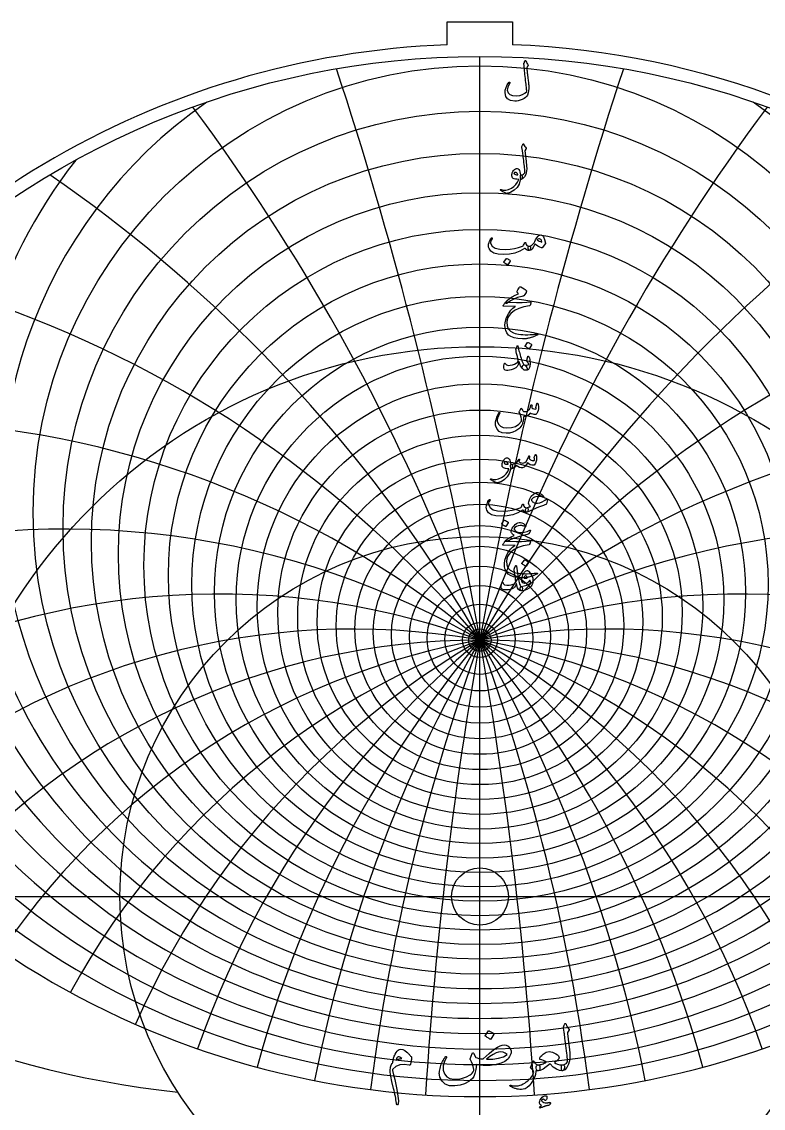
# Model space of a CAD drawing. Header units: millimetres. Extents: x -80 to 80, y -80 to 82.
# Drawn here: x -43.2 to 26.7, y -20 to 82.5 of the extents above; entities that cross this region are included whole.
import ezdxf

# ---------------------------------------------------------------- set-up
doc = ezdxf.new("R2010")
doc.units = ezdxf.units.MM
for name, color, linetype in [('CUT_INNER', 6, 'Continuous'), ('CUT_OUTER', 1, 'Continuous'), ('ENGRAVE', 7, 'Continuous'), ('ENGRAVE_FINE', 8, 'Continuous'), ('TEXT', 5, 'Continuous')]:
    doc.layers.add(name, color=color, linetype=linetype)

msp = doc.modelspace()

# ---------------------------------------------------------------- linework, layer by layer
at = {"layer": 'CUT_INNER'}
msp.add_circle((0, 0), 2.69, dxfattribs=at)
at = {"layer": 'CUT_OUTER'}
for points in [[(-3.08, 82.482), (3.08, 82.482), (3.08, 80.3107)], [(-3.08, 80.3107), (-3.08, 82.482)]]:
    msp.add_lwpolyline(points, dxfattribs=at)
for centre, radius, start, end in [((-0.0002, -0.0002), 80.3699, 149.413866, 87.803582), ((-0.0008, 0.0008), 80.3689, 92.195702, 149.41427)]:
    msp.add_arc(centre, radius, start, end, dxfattribs=at)
at = {"layer": 'ENGRAVE'}
for points in [[(0, -79.2), (0, 79.2)], [(-79.2, 0), (79.2, 0)]]:
    msp.add_lwpolyline(points, dxfattribs=at)
for centre, radius in [((0, 0), 79.2), ((0, 34.7522), 39.2879), ((0, 29.4204), 27.1568), ((0, 0), 51.8435), ((0, 26.3216), 17.1802), ((0, 0), 33.9362), ((0, 24.6871), 8.3409), ((0, 24.175), 1.056)]:
    msp.add_circle(centre, radius, dxfattribs=at)
for centre, radius, start, end in [((0, 44.0485), 55.5419, 165.229653, 14.770347), ((0, 61.7847), 80.6541, 203.97548, 336.02452), ((0, -43.5018), 67.6769, 40, 140), ((0, -43.5018), 67.6769, 40, 140), ((-19.0512, 71.1001), 90.0328, 228.168317, 263.981304)]:
    msp.add_arc(centre, radius, start, end, dxfattribs=at)
at = {"layer": 'ENGRAVE_FINE'}
for centre, radius in [((0, 36.2101), 42.1169), ((0, 33.4458), 36.6167), ((0, 32.2731), 34.0835), ((0, 31.2194), 31.6718), ((0, 30.272), 29.3671), ((0, 28.6554), 25.0301), ((0, 27.9692), 22.9772), ((0, 27.3552), 20.9896), ((0, 26.8076), 19.0596), ((0, 25.8929), 15.3452), ((0, 25.5179), 13.5489), ((0, 25.1936), 11.786), ((0, 24.9174), 10.0515), ((0, 24.5009), 6.6498), ((0, 24.3576), 4.9741), ((0, 24.2559), 3.3098), ((0, 24.1952), 1.653)]:
    msp.add_circle(centre, radius, dxfattribs=at)
for centre, radius, start, end in [((-383.8145, -43.5018), 389.7355, 3.647737, 18.170939), ((-383.8145, -43.5018), 389.7355, 3.647737, 18.170939), ((383.8145, -43.5018), 389.7355, 161.829061, 176.352263), ((383.8145, -43.5018), 389.7355, 161.829061, 176.352263), ((0, 37.8404), 45.1265, 124.801633, 55.198367), ((-185.9406, -43.5018), 197.8739, 7.344159, 36.585691), ((-185.9406, -43.5018), 197.8739, 7.344159, 36.585691), ((185.9406, -43.5018), 197.8739, 143.414309, 172.655841), ((185.9406, -43.5018), 197.8739, 143.414309, 172.655841), ((0, 39.6686), 48.3442, 141.990147, 38.009853), ((-117.2198, -43.5018), 135.3537, 11.140372, 55.492982), ((-117.2198, -43.5018), 135.3537, 11.140372, 55.492982), ((117.2198, -43.5018), 135.3537, 124.507018, 168.859628), ((117.2198, -43.5018), 135.3537, 124.507018, 168.859628), ((0, 41.7254), 51.8027, 154.69046, 25.30954), ((-80.6541, -43.5018), 105.2865, 15.092561, 75.137638), ((-80.6541, -43.5018), 105.2865, 15.092561, 75.137638), ((80.6541, -43.5018), 105.2865, 104.862362, 164.907439), ((80.6541, -43.5018), 105.2865, 104.862362, 164.907439), ((0, 46.6844), 59.6105, 174.434401, 5.565599), ((0, 49.6913), 64.0688, 182.713134, 357.286866), ((-56.7876, -43.5018), 88.3459, 19.26514, 95.711992), ((-56.7876, -43.5018), 88.3459, 19.26514, 95.711992), ((56.7876, -43.5018), 88.3459, 84.288008, 160.73486), ((56.7876, -43.5018), 88.3459, 84.288008, 160.73486), ((0, 53.1427), 68.9929, 190.30301, 349.69699), ((0, 57.1329), 74.4795, 197.355869, 342.644131), ((-39.0733, -43.5018), 78.1465, 23.734738, 115.544112), ((-39.0733, -43.5018), 78.1465, 23.734738, 115.544112), ((39.0733, -43.5018), 78.1465, 64.455888, 156.265262), ((39.0733, -43.5018), 78.1465, 64.455888, 156.265262), ((-24.6324, -43.5018), 72.0202, 28.59547, 125.068875), ((-24.6324, -43.5018), 72.0202, 28.59547, 125.068875), ((24.6324, -43.5018), 72.0202, 54.931125, 151.40453), ((24.6324, -43.5018), 72.0202, 54.931125, 151.40453), ((-11.9333, -43.5018), 68.7209, 33.966107, 133.101185), ((-11.9333, -43.5018), 68.7209, 33.966107, 133.101185), ((11.9333, -43.5018), 68.7209, 46.898815, 146.033893), ((11.9333, -43.5018), 68.7209, 46.898815, 146.033893), ((0, 118.9871), 147.7245, 237.678517, 302.321483)]:
    msp.add_arc(centre, radius, start, end, dxfattribs=at)
at = {"layer": 'TEXT'}
for points in [[(4.2412, 78.7834), (4.2494, 78.7977), (4.26, 78.808), (4.2729, 78.8141), (4.2881, 78.8162), (4.3033, 78.8135), (4.3162, 78.8056), (4.3267, 78.7924), (4.3349, 78.774), (4.3785, 78.6666), (4.4251, 78.5738), (4.4746, 78.4956), (4.527, 78.4321), (4.5425, 78.4092), (4.5469, 78.3829), (4.5401, 78.353), (4.5223, 78.3197), (4.5109, 78.3036), (4.5, 78.288), (4.4898, 78.2731), (4.4801, 78.2588), (4.471, 78.2453), (4.4626, 78.233), (4.4547, 78.2219), (4.4473, 78.2119), (4.435, 78.1938), (4.4263, 78.1721), (4.421, 78.1469), (4.4192, 78.1183), (4.4248, 78.0373), (4.4321, 77.949), (4.4412, 77.8535), (4.452, 77.7506), (4.4643, 77.6404), (4.4778, 77.5228), (4.4924, 77.398), (4.5082, 77.2658), (4.5259, 77.1339), (4.5416, 77.0099), (4.5552, 76.8939), (4.5668, 76.7857), (4.5766, 76.6851), (4.5849, 76.5919), (4.5918, 76.506), (4.5972, 76.4274), (4.6034, 76.1946), (4.5843, 75.9742), (4.5401, 75.7661), (4.4708, 75.5702), (4.4031, 75.4552), (4.2986, 75.3489), (4.1572, 75.2514), (3.9789, 75.1627), (3.7857, 75.0893), (3.6042, 75.0374), (3.4344, 75.0073), (3.2764, 74.9988), (2.8806, 75.0532), (2.5972, 75.2025), (2.4262, 75.4467), (2.3677, 75.7857), (2.3882, 76.0383), (2.4543, 76.2857), (2.5662, 76.5278), (2.7237, 76.7646), (2.7357, 76.7784), (2.7483, 76.7869), (2.7614, 76.7901), (2.7752, 76.788), (2.7898, 76.7825), (2.801, 76.7752), (2.8086, 76.7661), (2.8127, 76.7552), (2.8156, 76.7391), (2.815, 76.7236), (2.8109, 76.7087), (2.8033, 76.6944), (2.6959, 76.485), (2.6218, 76.3068), (2.5811, 76.1595), (2.5738, 76.0433), (2.6519, 75.793), (2.8209, 75.6182), (3.0805, 75.519), (3.4309, 75.4953), (3.7468, 75.5295), (4.0152, 75.6089), (4.2363, 75.7333), (4.4099, 75.9028), (4.4062, 75.9846), (4.3999, 76.0802), (4.391, 76.1895), (4.3794, 76.3126), (4.3649, 76.4498), (4.3472, 76.6013), (4.3263, 76.7671), (4.3021, 76.9473), (4.2793, 77.1332), (4.2576, 77.3161), (4.2371, 77.4962), (4.2178, 77.6733), (4.2, 77.8475), (4.1839, 78.0187), (4.1695, 78.187), (4.1569, 78.3524), (4.1382, 78.5117), (4.1391, 78.5298), (4.1417, 78.5468), (4.1461, 78.5626), (4.1523, 78.5773)], [(3.9579, 70.7064), (3.9895, 70.7828), (4.0141, 70.8434), (4.0316, 70.8882), (4.0422, 70.9172), (4.0504, 70.9356), (4.0609, 70.9488), (4.0738, 70.9567), (4.089, 70.9593), (4.1063, 70.9564), (4.1206, 70.9476), (4.1321, 70.933), (4.1405, 70.9125), (4.1795, 70.8121), (4.226, 70.7216), (4.2802, 70.6411), (4.3419, 70.5706), (4.3592, 70.548), (4.3642, 70.5225), (4.3569, 70.4941), (4.3373, 70.4628), (4.2342, 70.3176), (4.2412, 70.2526), (4.2483, 70.1888), (4.2553, 70.1262), (4.2623, 70.0647), (4.2693, 70.0044), (4.2764, 69.9453), (4.2834, 69.8873), (4.2904, 69.8305), (4.3551, 69.3047), (4.3946, 68.8937), (4.409, 68.5975), (4.3982, 68.416), (4.3097, 68.0866), (4.1944, 67.8434), (4.0521, 67.6862), (3.8829, 67.615), (3.8782, 67.615), (3.8736, 67.615), (3.8689, 67.615), (3.8642, 67.615), (3.8364, 67.6414), (3.8185, 67.7017), (3.8106, 67.7959), (3.8127, 67.9242), (3.8171, 67.9716), (3.8302, 68.0061), (3.8522, 68.0278), (3.8829, 68.0366), (4.0018, 68.0603), (4.1007, 68.1033), (4.1798, 68.1657), (4.2389, 68.2474), (4.235, 68.3454), (4.2278, 68.457), (4.2174, 68.582), (4.2038, 68.7204), (4.1872, 68.8718), (4.1681, 69.0354), (4.1463, 69.2114), (4.1218, 69.3996), (4.0993, 69.5846), (4.0785, 69.7509), (4.0595, 69.8984), (4.0422, 70.0272), (4.0273, 70.1373), (4.0152, 70.2286), (4.0062, 70.3012), (4, 70.3551), (3.9532, 70.6221), (3.9517, 70.6484), (3.952, 70.6713), (3.9541, 70.6906), (3.9579, 70.7064)], [(3.7893, 67.5635), (3.6795, 67.178), (3.4953, 66.8551), (3.2368, 66.5948), (2.904, 66.3972), (2.8575, 66.3772), (2.8115, 66.3592), (2.7661, 66.3432), (2.7213, 66.3293), (2.6774, 66.3177), (2.6347, 66.3088), (2.5931, 66.3025), (2.5527, 66.2989), (2.452, 66.3132), (2.3185, 66.3656), (2.1522, 66.4561), (1.9532, 66.5846), (1.9318, 66.603), (1.9192, 66.6209), (1.9154, 66.6382), (1.9204, 66.6548), (1.9315, 66.6677), (1.9461, 66.6736), (1.9643, 66.6724), (1.986, 66.6642), (2.1929, 66.5972), (2.4251, 66.5975), (2.6824, 66.6651), (2.9649, 66.8), (3.1956, 66.9567), (3.3864, 67.1408), (3.5375, 67.3524), (3.6487, 67.5916), (3.6479, 67.6001), (3.6452, 67.6068), (3.6408, 67.6118), (3.6347, 67.615), (3.4734, 67.6244), (3.3361, 67.6431), (3.2228, 67.6712), (3.1335, 67.7087), (3.0644, 67.7667), (3.0211, 67.8469), (3.0035, 67.9493), (3.0117, 68.074), (3.0144, 68.0906), (3.0176, 68.1074), (3.0214, 68.1245), (3.0258, 68.142), (3.0308, 68.16), (3.0363, 68.1789), (3.0425, 68.1986), (3.0492, 68.2192), (3.1042, 68.353), (3.171, 68.464), (3.2494, 68.5521), (3.3396, 68.6174), (3.4318, 68.6531), (3.5164, 68.6525), (3.5934, 68.6156), (3.6628, 68.5424), (3.7234, 68.4406), (3.7693, 68.3223), (3.8007, 68.1876), (3.8174, 68.0366), (3.8266, 68.0367), (3.8355, 68.0372), (3.8441, 68.0379), (3.8525, 68.0389), (3.8608, 68.0399), (3.8695, 68.0407), (3.8784, 68.0411), (3.8876, 68.0413), (3.9192, 68.0345), (3.9438, 68.0143), (3.9614, 67.9807), (3.9719, 67.9335), (3.9763, 67.8817), (3.9754, 67.8293), (3.9693, 67.7763), (3.9579, 67.7228), (3.9429, 67.6756), (3.9263, 67.642), (3.9078, 67.6218), (3.8876, 67.615), (3.7986, 67.615), (3.798, 67.6065), (3.7963, 67.5951), (3.7934, 67.5808), (3.7893, 67.5635)], [(3.5644, 68.0881), (3.5152, 68.1739), (3.4614, 68.2345), (3.4028, 68.2699), (3.3396, 68.2801), (3.3018, 68.2702), (3.2682, 68.2544), (3.2386, 68.2327), (3.2131, 68.2052), (3.2049, 68.1906), (3.2038, 68.1748), (3.2096, 68.1578), (3.2225, 68.1396), (3.2708, 68.0972), (3.3408, 68.0682), (3.4324, 68.0527), (3.5457, 68.0506), (3.5574, 68.053), (3.5644, 68.06), (3.5668, 68.0717), (3.5644, 68.0881)], [(1.0679, 62.0872), (1.0846, 62.1054), (1.1019, 62.113), (1.1197, 62.11), (1.1382, 62.0966), (1.1522, 62.079), (1.1569, 62.0591), (1.1522, 62.0369), (1.1382, 62.0123), (1.0668, 61.9016), (1.0211, 61.7991), (1.0012, 61.7049), (1.007, 61.6188), (1.1537, 61.336), (1.4391, 61.1387), (1.8633, 61.0269), (2.4262, 61.0005), (2.844, 61.0313), (3.2448, 61.0954), (3.6285, 61.1929), (3.9953, 61.3237), (4.06, 61.3621), (4.1136, 61.4209), (4.1561, 61.5003), (4.1874, 61.6001), (4.1979, 61.6285), (4.2155, 61.6481), (4.2401, 61.6589), (4.2717, 61.661), (4.2942, 61.6513), (4.3103, 61.6317), (4.32, 61.6021), (4.3232, 61.5626), (4.3452, 61.4648), (4.4064, 61.3917), (4.5068, 61.3431), (4.6464, 61.3191), (4.6968, 61.3079), (4.7307, 61.2792), (4.7483, 61.233), (4.7494, 61.1692), (4.7325, 61.0503), (4.7096, 60.9654), (4.6809, 60.9145), (4.6464, 60.8975), (4.5436, 60.911), (4.4462, 60.9514), (4.354, 61.0187), (4.267, 61.113), (4.2597, 61.1168), (4.2471, 61.1141), (4.2292, 61.1051), (4.2061, 61.0895), (3.7693, 60.8436), (3.2928, 60.668), (2.7764, 60.5626), (2.2202, 60.5275), (1.7061, 60.5626), (1.3068, 60.668), (1.0223, 60.8436), (0.8525, 61.0895), (0.8138, 61.2268), (0.8009, 61.3671), (0.8138, 61.5102), (0.8525, 61.6563), (0.9046, 61.7921), (0.9579, 61.9092), (1.0123, 62.0076), (1.0679, 62.0872)], [(5.7331, 62.387), (5.8797, 62.3349), (6.0012, 62.1879), (6.0975, 61.9461), (6.1687, 61.6095), (6.1713, 61.5852), (6.1698, 61.5638), (6.1643, 61.5453), (6.1546, 61.5298), (5.897, 61.2066), (5.8791, 61.187), (5.8584, 61.175), (5.8346, 61.1706), (5.808, 61.1739), (5.6329, 61.2336), (5.4684, 61.3097), (5.3144, 61.4022), (5.171, 61.5111), (5.0554, 61.2426), (4.9286, 61.0509), (4.7907, 60.9359), (4.6417, 60.8975), (4.625, 60.9037), (4.6078, 60.9221), (4.5899, 60.9528), (4.5715, 60.9959), (4.5431, 61.1024), (4.5328, 61.1879), (4.5407, 61.2523), (4.5668, 61.2956), (4.582, 61.3059), (4.5996, 61.3132), (4.6195, 61.3176), (4.6417, 61.3191), (4.7483, 61.3372), (4.8525, 61.387), (4.9544, 61.4683), (5.0539, 61.5813), (5.0975, 61.6469), (5.1628, 61.7547), (5.2497, 61.9045), (5.3583, 62.0966), (5.4432, 62.2236), (5.534, 62.3144), (5.6306, 62.3688), (5.7331, 62.387)], [(5.3958, 61.928), (5.4836, 61.8548), (5.5832, 61.7945), (5.6944, 61.747), (5.8174, 61.7125), (5.8106, 61.8047), (5.7858, 61.8799), (5.7427, 61.9382), (5.6815, 61.9795), (5.611, 62.0008), (5.5398, 61.9994), (5.4681, 61.9751), (5.3958, 61.928)], [(2.4871, 60.1434), (2.493, 60.1493), (2.5012, 60.1528), (2.5117, 60.1539), (2.5246, 60.1528), (2.6156, 60.1159), (2.7014, 60.0708), (2.7819, 60.0175), (2.8572, 59.956), (2.8645, 59.9467), (2.8677, 59.9373), (2.8668, 59.9279), (2.8618, 59.9186), (2.6417, 59.5626), (2.6335, 59.5541), (2.623, 59.5521), (2.6101, 59.5565), (2.5949, 59.5673), (2.5817, 59.5767), (2.5609, 59.5907), (2.5325, 59.6094), (2.4965, 59.6329), (2.4523, 59.661), (2.3993, 59.6937), (2.3375, 59.7312), (2.267, 59.7734), (2.2576, 59.7804), (2.2529, 59.7874), (2.2529, 59.7945), (2.2576, 59.8015)], [(3.9532, 56.5786), (3.5439, 56.4717), (3.1827, 56.3338), (2.8695, 56.1649), (2.6042, 55.965), (2.5635, 55.9342), (2.5258, 55.917), (2.4909, 55.9132), (2.459, 55.9228), (2.4219, 55.967), (2.4274, 56.0294), (2.4757, 56.1099), (2.5668, 56.2085), (2.7819, 56.3871), (3.0293, 56.5481), (3.3089, 56.6916), (3.6206, 56.8174), (3.5316, 56.9486), (3.515, 56.9814), (3.507, 57.0142), (3.5079, 57.047), (3.5176, 57.0797), (3.5805, 57.2047), (3.6382, 57.3081), (3.6906, 57.3898), (3.7377, 57.4498), (3.7679, 57.4782), (3.7974, 57.4931), (3.8264, 57.4946), (3.8548, 57.4826), (4.0196, 57.3895), (4.1581, 57.3022), (4.2702, 57.2208), (4.356, 57.1453), (4.3727, 57.121), (4.3806, 57.0903), (4.3797, 57.0531), (4.3701, 57.0095), (4.3399, 56.9413), (4.2916, 56.8584), (4.2251, 56.7609), (4.1405, 56.6488), (4.1183, 56.6321), (4.0797, 56.6149), (4.0246, 56.597), (3.9532, 56.5786)], [(2.8478, 56.0352), (3.4488, 56.0142), (3.9684, 56.0118), (4.4066, 56.0282), (4.7635, 56.0633), (4.7745, 56.0647), (4.784, 56.0639), (4.792, 56.0611), (4.7986, 56.0563), (4.8035, 56.0497), (4.8062, 56.0417), (4.807, 56.0322), (4.8057, 56.0212), (4.7964, 55.9784), (4.7875, 55.9392), (4.7789, 55.9035), (4.7705, 55.8713), (4.7625, 55.8426), (4.7547, 55.8174), (4.7472, 55.7958), (4.7401, 55.7776), (4.7249, 55.7486), (4.7073, 55.7273), (4.6874, 55.7135), (4.6651, 55.7074), (4.1241, 55.6093), (3.6534, 55.4556), (3.2529, 55.2463), (2.9227, 54.9814), (2.7559, 54.7908), (2.6347, 54.5891), (2.5591, 54.3763), (2.5293, 54.1523), (2.558, 53.8007), (2.6721, 53.5141), (2.8718, 53.2925), (3.1569, 53.1359), (3.3048, 53.0885), (3.4672, 53.0493), (3.6443, 53.0182), (3.8361, 52.9954), (4.0422, 52.9805), (4.2623, 52.9732), (4.4965, 52.9735), (4.7448, 52.9814), (4.833, 52.9863), (4.9198, 52.9919), (5.0052, 52.998), (5.089, 53.0048), (5.1708, 53.0121), (5.25, 53.02), (5.3266, 53.0285), (5.4005, 53.0376), (5.423, 53.0387), (5.4391, 53.0329), (5.4488, 53.02), (5.452, 53.0001), (5.4503, 52.977), (5.445, 52.9591), (5.4362, 52.9465), (5.4239, 52.9392), (5.2916, 52.8833), (5.1663, 52.8326), (5.048, 52.7873), (4.9368, 52.7472), (4.8329, 52.712), (4.7366, 52.6816), (4.6479, 52.6558), (4.5668, 52.6347), (4.4905, 52.6192), (4.4163, 52.6055), (4.3441, 52.5935), (4.274, 52.5832), (4.2057, 52.5753), (4.1388, 52.5703), (4.0734, 52.5683), (4.0094, 52.5692), (3.5726, 52.6031), (3.2085, 52.6769), (2.9169, 52.7905), (2.6979, 52.9439), (2.5372, 53.1356), (2.4251, 53.3596), (2.3615, 53.6157), (2.3466, 53.9041), (2.3926, 54.2618), (2.5024, 54.609), (2.676, 54.9457), (2.9134, 55.2718), (3.0062, 55.3704), (3.1113, 55.465), (3.2287, 55.5554), (3.3583, 55.6418), (2.2248, 55.6512), (2.1976, 55.6629), (2.1862, 55.6839), (2.1906, 55.7144), (2.2108, 55.7542), (2.2488, 55.8122), (2.2834, 55.8643), (2.3144, 55.9105), (2.3419, 55.9509), (2.3659, 55.9852), (2.3864, 56.013), (2.4034, 56.0344), (2.4169, 56.0493), (2.4473, 56.0519), (2.5293, 56.0505), (2.6628, 56.0449), (2.8478, 56.0352)], [(3.5902, 51.8234), (3.6171, 51.7006), (3.6464, 51.5757), (3.678, 51.4488), (3.712, 51.3199), (3.7483, 51.1883), (3.7869, 51.0535), (3.8279, 50.9154), (3.8712, 50.7742), (3.9587, 50.5201), (4.0387, 50.3292), (4.111, 50.2016), (4.1757, 50.1372), (4.2322, 50.0988), (4.2893, 50.0447), (4.3469, 49.9747), (4.4052, 49.8889), (4.4602, 49.7827), (4.4754, 49.7028), (4.4508, 49.6492), (4.3864, 49.622), (4.1783, 49.643), (3.9942, 49.7812), (3.834, 50.0365), (3.6979, 50.4089), (3.695, 50.415), (3.6909, 50.4194), (3.6856, 50.422), (3.6792, 50.4229), (3.6745, 50.422), (3.6698, 50.4194), (3.6651, 50.415), (3.6604, 50.4089), (3.6473, 50.3485), (3.6312, 50.2847), (3.6121, 50.2174), (3.5902, 50.1466), (3.5662, 50.0795), (3.541, 50.0236), (3.5147, 49.9788), (3.4871, 49.9452), (3.3882, 49.8588), (3.2647, 49.7824), (3.1165, 49.7159), (2.9438, 49.6594), (2.7682, 49.6176), (2.6159, 49.5997), (2.4871, 49.6059), (2.3817, 49.636), (2.2916, 49.7115), (2.2506, 49.8444), (2.2588, 50.0347), (2.3162, 50.2824), (2.3217, 50.2906), (2.3291, 50.2964), (2.3381, 50.3), (2.349, 50.3011), (2.3618, 50.2997), (2.3724, 50.2953), (2.3806, 50.288), (2.3864, 50.2777), (2.4087, 50.2259), (2.4333, 50.1829), (2.4602, 50.1486), (2.4895, 50.1231), (2.5808, 50.0892), (2.7049, 50.081), (2.8618, 50.0985), (3.0515, 50.1419), (3.2538, 50.2069), (3.411, 50.28), (3.5231, 50.3614), (3.5902, 50.451), (3.6013, 50.5418), (3.5832, 50.6969), (3.5357, 50.9165), (3.459, 51.2004), (3.4222, 51.35), (3.4005, 51.4709), (3.3941, 51.5631), (3.4028, 51.6267), (3.4918, 51.8796), (3.5015, 51.9062), (3.5117, 51.9253), (3.5226, 51.9367), (3.534, 51.9405), (3.548, 51.9332), (3.5621, 51.9112), (3.5761, 51.8746), (3.5902, 51.8234)], [(4.4942, 52.2262), (4.5, 52.2321), (4.5082, 52.2356), (4.5188, 52.2367), (4.5316, 52.2356), (4.6227, 52.1987), (4.7085, 52.1536), (4.789, 52.1003), (4.8642, 52.0388), (4.8715, 52.0295), (4.8747, 52.0201), (4.8739, 52.0107), (4.8689, 52.0014), (4.6487, 51.6454), (4.6405, 51.6369), (4.63, 51.6349), (4.6171, 51.6392), (4.6019, 51.6501), (4.5887, 51.6594), (4.5679, 51.6735), (4.5395, 51.6922), (4.5035, 51.7157), (4.4593, 51.7438), (4.4064, 51.7765), (4.3446, 51.814), (4.274, 51.8562), (4.2647, 51.8632), (4.26, 51.8702), (4.26, 51.8772), (4.2647, 51.8843)], [(4.5363, 50.3105), (4.5088, 50.3565), (4.4825, 50.396), (4.4573, 50.4291), (4.4333, 50.4557), (4.416, 50.4785), (4.4064, 50.5049), (4.4043, 50.5347), (4.4099, 50.5681), (4.5082, 50.9241), (4.522, 50.9551), (4.5398, 50.9639), (4.5618, 50.9504), (4.5879, 50.9147), (4.6271, 50.8389), (4.6605, 50.7473), (4.688, 50.6398), (4.7096, 50.5166), (4.7222, 50.3983), (4.7272, 50.2824), (4.7246, 50.1688), (4.7143, 50.0576), (4.6976, 49.9607), (4.6757, 49.8761), (4.6484, 49.8038), (4.616, 49.7437), (4.5758, 49.6992), (4.5211, 49.6641), (4.4517, 49.6384), (4.3677, 49.622), (4.2816, 49.6187), (4.2014, 49.6325), (4.1271, 49.6632), (4.0586, 49.711), (4.0056, 49.7716), (3.9778, 49.8409), (3.9751, 49.9191), (3.9977, 50.006), (4.0337, 50.0772), (4.0761, 50.122), (4.125, 50.1404), (4.1804, 50.1325), (4.308, 50.1018), (4.4192, 50.0985), (4.5141, 50.1228), (4.5925, 50.1747), (4.5943, 50.1884), (4.5855, 50.2156), (4.5662, 50.2563), (4.5363, 50.3105)], [(5.3443, 46.4605), (5.3525, 46.481), (5.363, 46.4956), (5.3759, 46.5044), (5.3911, 46.5073), (5.4107, 46.505), (5.4274, 46.498), (5.4412, 46.4863), (5.452, 46.4699), (5.4787, 46.4113), (5.4977, 46.3387), (5.5091, 46.2521), (5.5129, 46.1514), (5.5027, 45.9868), (5.4719, 45.8305), (5.4207, 45.6824), (5.349, 45.5425), (5.3244, 45.5088), (5.2975, 45.4827), (5.2682, 45.4643), (5.2366, 45.4535), (5.1221, 45.4461), (4.9989, 45.4663), (4.8668, 45.5141), (4.726, 45.5893), (4.6075, 45.4268), (4.4672, 45.3188), (4.3054, 45.2652), (4.1218, 45.2661), (4.1158, 45.1673), (4.1072, 45.0723), (4.0959, 44.9811), (4.082, 44.8937), (4.0655, 44.8096), (4.0463, 44.728), (4.0245, 44.6492), (4, 44.5729), (3.9432, 44.4353), (3.8665, 44.3083), (3.7699, 44.1917), (3.6534, 44.0858), (3.3809, 43.9043), (3.0925, 43.7766), (2.7884, 43.7029), (2.4684, 43.683), (2.108, 43.7318), (1.8232, 43.8598), (1.6139, 44.0667), (1.4801, 44.3527), (1.462, 44.4558), (1.459, 44.5776), (1.4713, 44.7181), (1.4988, 44.8773), (1.543, 45.0518), (1.6054, 45.2333), (1.6859, 45.4218), (1.7846, 45.6174), (1.7925, 45.6297), (1.8021, 45.6385), (1.8135, 45.6437), (1.8267, 45.6455), (1.8399, 45.6443), (1.8513, 45.6408), (1.861, 45.635), (1.8689, 45.6268), (1.8741, 45.6148), (1.8759, 45.6022), (1.8741, 45.589), (1.8689, 45.5752), (1.7436, 45.315), (1.6628, 45.101), (1.6265, 44.9333), (1.6347, 44.8118), (1.7529, 44.5439), (1.9391, 44.3492), (2.1932, 44.2277), (2.5152, 44.1794), (2.9655, 44.2081), (3.3466, 44.3223), (3.6587, 44.522), (3.9017, 44.8071), (3.9008, 44.995), (3.87, 45.1935), (3.8095, 45.4025), (3.719, 45.6221), (3.7076, 45.6443), (3.7014, 45.6642), (3.7006, 45.6818), (3.7049, 45.697), (3.7301, 45.7493), (3.7541, 45.7983), (3.777, 45.8441), (3.7986, 45.8867), (3.8191, 45.9255), (3.8384, 45.9599), (3.8566, 45.9899), (3.8736, 46.0155), (3.8832, 46.0264), (3.8935, 46.0307), (3.9043, 46.0287), (3.9157, 46.0202), (3.9216, 46.0138), (3.9298, 46.0038), (3.9403, 45.9903), (3.9532, 45.9734), (3.9678, 45.9529), (3.9836, 45.9289), (4.0006, 45.9014), (4.0188, 45.8703), (4.0556, 45.8106), (4.0867, 45.7673), (4.1119, 45.7403), (4.1312, 45.7298), (4.253, 45.7196), (4.3747, 45.7403), (4.4965, 45.7922), (4.6183, 45.875), (4.6625, 45.93), (4.7061, 46.0202), (4.7492, 46.1455), (4.7916, 46.3059), (4.7957, 46.3211), (4.8033, 46.334), (4.8144, 46.3446), (4.8291, 46.3528), (4.8428, 46.358), (4.856, 46.3598), (4.8686, 46.358), (4.8806, 46.3528), (4.8985, 46.3235), (4.9052, 46.2685), (4.9008, 46.1877), (4.8853, 46.0811), (4.9798, 46.0231), (5.0808, 45.9851), (5.1883, 45.9669), (5.3021, 45.9687), (5.3007, 46.0029), (5.2963, 46.0307), (5.289, 46.0521), (5.2787, 46.067), (5.267, 46.0811), (5.26, 46.0951), (5.2576, 46.1092), (5.26, 46.1233)], [(2.8689, 40.2737), (2.7591, 39.8882), (2.575, 39.5653), (2.3165, 39.3051), (1.9836, 39.1075), (1.9371, 39.0874), (1.8911, 39.0694), (1.8457, 39.0534), (1.8009, 39.0395), (1.757, 39.028), (1.7143, 39.0191), (1.6727, 39.0128), (1.6323, 39.0091), (1.5316, 39.0234), (1.3981, 39.0758), (1.2319, 39.1663), (1.0328, 39.2948), (1.0114, 39.3133), (0.9988, 39.3311), (0.995, 39.3484), (1, 39.3651), (1.0111, 39.378), (1.0258, 39.3838), (1.0439, 39.3826), (1.0656, 39.3744), (1.2725, 39.3074), (1.5047, 39.3077), (1.762, 39.3753), (2.0445, 39.5103), (2.2752, 39.6669), (2.4661, 39.851), (2.6171, 40.0627), (2.7284, 40.3018), (2.7275, 40.3103), (2.7248, 40.3171), (2.7205, 40.322), (2.7143, 40.3253), (2.553, 40.3346), (2.4157, 40.3534), (2.3024, 40.3815), (2.2131, 40.4189), (2.144, 40.4769), (2.1007, 40.5571), (2.0832, 40.6596), (2.0913, 40.7843), (2.094, 40.8008), (2.0972, 40.8177), (2.101, 40.8348), (2.1054, 40.8522), (2.1104, 40.8702), (2.1159, 40.8891), (2.1221, 40.9088), (2.1288, 40.9295), (2.1839, 41.0633), (2.2506, 41.1742), (2.3291, 41.2623), (2.4192, 41.3276), (2.5114, 41.3633), (2.596, 41.3627), (2.673, 41.3259), (2.7424, 41.2527), (2.803, 41.1508), (2.849, 41.0325), (2.8803, 40.8979), (2.897, 40.7468), (2.9062, 40.747), (2.9151, 40.7474), (2.9238, 40.7481), (2.9321, 40.7492), (2.9404, 40.7502), (2.9491, 40.7509), (2.958, 40.7514), (2.9672, 40.7515), (2.9988, 40.7448), (3.0234, 40.7246), (3.041, 40.6909), (3.0515, 40.6438), (3.0559, 40.592), (3.0551, 40.5396), (3.0489, 40.4866), (3.0375, 40.433), (3.0226, 40.3859), (3.0059, 40.3522), (2.9874, 40.332), (2.9672, 40.3253), (2.8782, 40.3253), (2.8777, 40.3168), (2.8759, 40.3054), (2.873, 40.291), (2.8689, 40.2737)], [(2.644, 40.7983), (2.5949, 40.8841), (2.541, 40.9447), (2.4825, 40.9801), (2.4192, 40.9904), (2.3815, 40.9804), (2.3478, 40.9646), (2.3182, 40.943), (2.2928, 40.9154), (2.2846, 40.9008), (2.2834, 40.885), (2.2892, 40.868), (2.3021, 40.8499), (2.3504, 40.8074), (2.4204, 40.7784), (2.512, 40.7629), (2.6253, 40.7609), (2.637, 40.7632), (2.644, 40.7702), (2.6464, 40.7819), (2.644, 40.7983)], [(5.2342, 41.6602), (5.2445, 41.6672), (5.2565, 41.6649), (5.2702, 41.6531), (5.2857, 41.6321), (5.3024, 41.5964), (5.315, 41.5454), (5.3235, 41.4793), (5.3279, 41.3979), (5.3294, 41.3054), (5.3244, 41.2152), (5.313, 41.1274), (5.2951, 41.0419), (5.243, 40.8756), (5.185, 40.7562), (5.1212, 40.6836), (5.0516, 40.6578), (4.8867, 40.6675), (4.7342, 40.7105), (4.594, 40.7869), (4.4661, 40.8967), (4.3782, 40.7237), (4.274, 40.5887), (4.1534, 40.4918), (4.0164, 40.433), (3.8727, 40.4201), (3.7272, 40.4564), (3.5799, 40.5419), (3.4309, 40.6766), (3.3103, 40.5229), (3.1921, 40.4131), (3.0761, 40.3472), (2.9625, 40.3253), (2.9397, 40.3381), (2.9181, 40.3768), (2.8976, 40.4412), (2.8782, 40.5314), (2.8712, 40.6203), (2.8829, 40.6859), (2.9134, 40.7281), (2.9625, 40.7468), (3.1786, 40.7957), (3.3677, 40.8908), (3.5299, 41.0322), (3.6651, 41.2199), (3.6724, 41.2301), (3.6804, 41.2374), (3.6888, 41.2418), (3.6979, 41.2433), (3.709, 41.2421), (3.719, 41.2386), (3.7278, 41.2328), (3.7354, 41.2246), (3.7398, 41.1994), (3.7295, 41.1567), (3.7046, 41.0963), (3.6651, 41.0185), (3.7169, 40.9585), (3.7974, 40.9143), (3.9066, 40.8859), (4.0445, 40.8733), (4.2164, 40.9093), (4.3665, 41.0267), (4.4951, 41.2254), (4.6019, 41.5056), (4.6072, 41.5199), (4.6136, 41.5302), (4.6212, 41.5363), (4.63, 41.5384), (4.6432, 41.5372), (4.6546, 41.5337), (4.6643, 41.5278), (4.6722, 41.5197), (4.678, 41.5079), (4.6815, 41.4962), (4.6827, 41.4845), (4.6815, 41.4728), (4.6347, 41.2761), (4.6894, 41.2275), (4.7553, 41.1848), (4.8323, 41.1479), (4.9204, 41.1168), (5.0062, 41.0966), (5.0715, 41.0922), (5.1163, 41.1037), (5.1405, 41.1309), (5.1485, 41.1725), (5.1441, 41.2316), (5.1274, 41.3083), (5.0984, 41.4026), (5.1034, 41.4292), (5.1277, 41.481), (5.1713, 41.558), (5.2342, 41.6602)], [(6.3747, 37.4029), (6.2811, 37.0282), (6.2705, 37.0101), (6.253, 36.9931), (6.2284, 36.9773), (6.1968, 36.9626), (6.1266, 36.9379), (6.0521, 36.9105), (5.9733, 36.8805), (5.89, 36.8479), (5.8023, 36.8129), (5.7102, 36.7759), (5.6138, 36.7368), (5.5129, 36.6957), (4.4356, 36.2273), (4.3864, 36.2381), (4.3466, 36.2706), (4.3162, 36.3248), (4.2951, 36.4006), (4.2916, 36.4811), (4.3138, 36.5493), (4.3619, 36.6052), (4.4356, 36.6488), (4.4448, 36.6531), (4.4631, 36.6611), (4.4905, 36.673), (4.527, 36.6886), (4.5722, 36.7078), (4.6259, 36.7302), (4.6881, 36.7558), (4.7588, 36.7847), (4.6678, 36.878), (4.6101, 36.9802), (4.5858, 37.0912), (4.5949, 37.2109), (4.685, 37.4957), (4.8384, 37.7366), (5.0551, 37.9337), (5.3349, 38.0868), (5.3961, 38.1011), (5.4672, 38.0973), (5.5483, 38.0753), (5.6394, 38.0352), (5.7339, 37.9805), (5.8209, 37.9193), (5.9002, 37.8517), (5.9719, 37.7776), (5.9921, 37.7504), (6.0012, 37.7249), (5.9992, 37.7012), (5.986, 37.6793), (5.9661, 37.6623), (5.9438, 37.6535), (5.9192, 37.6529), (5.8923, 37.6605), (5.7521, 37.7047), (5.6031, 37.7249), (5.4453, 37.7211), (5.2787, 37.6933), (5.128, 37.6482), (5.0082, 37.5879), (4.9195, 37.5124), (4.8619, 37.4217), (4.856, 37.3813), (4.8712, 37.335), (4.9075, 37.2829), (4.9649, 37.2249), (5.0305, 37.1722), (5.0961, 37.1313), (5.1616, 37.102), (5.2272, 37.0844), (5.4236, 37.0794), (5.6335, 37.1207), (5.8569, 37.2082), (6.0937, 37.342), (6.1192, 37.3581), (6.1441, 37.3736), (6.1684, 37.3886), (6.1921, 37.4029), (6.2149, 37.4164), (6.2366, 37.4287), (6.2571, 37.4398), (6.2764, 37.4498), (6.33, 37.4749), (6.3642, 37.4755), (6.3791, 37.4515), (6.3747, 37.4029)], [(0.8618, 37.417), (0.8785, 37.4351), (0.8958, 37.4427), (0.9136, 37.4398), (0.9321, 37.4263), (0.9461, 37.4088), (0.9508, 37.3889), (0.9461, 37.3666), (0.9321, 37.342), (0.8607, 37.2314), (0.815, 37.1289), (0.7951, 37.0347), (0.8009, 36.9486), (0.9476, 36.6658), (1.233, 36.4685), (1.6572, 36.3567), (2.2202, 36.3303), (2.6379, 36.3611), (3.0387, 36.4252), (3.4224, 36.5226), (3.7893, 36.6535), (3.8539, 36.6919), (3.9075, 36.7507), (3.95, 36.83), (3.9813, 36.9299), (3.9918, 36.9582), (4.0094, 36.9779), (4.034, 36.9887), (4.0656, 36.9907), (4.0881, 36.9811), (4.1042, 36.9615), (4.1139, 36.9319), (4.1171, 36.8924), (4.1391, 36.7946), (4.2003, 36.7214), (4.3007, 36.6728), (4.4403, 36.6488), (4.4907, 36.6377), (4.5246, 36.609), (4.5422, 36.5628), (4.5434, 36.4989), (4.5264, 36.3801), (4.5035, 36.2952), (4.4749, 36.2442), (4.4403, 36.2273), (4.3376, 36.2407), (4.2401, 36.2811), (4.1479, 36.3485), (4.0609, 36.4427), (4.0536, 36.4465), (4.041, 36.4439), (4.0232, 36.4348), (4, 36.4193), (3.5633, 36.1734), (3.0867, 35.9978), (2.5703, 35.8924), (2.0141, 35.8572), (1.5, 35.8924), (1.1007, 35.9978), (0.8162, 36.1734), (0.6464, 36.4193), (0.6077, 36.5566), (0.5949, 36.6968), (0.6077, 36.84), (0.6464, 36.9861), (0.6985, 37.1219), (0.7518, 37.239), (0.8062, 37.3373), (0.8618, 37.417)], [(2.281, 35.4732), (2.2869, 35.479), (2.2951, 35.4825), (2.3056, 35.4837), (2.3185, 35.4825), (2.4096, 35.4456), (2.4953, 35.4006), (2.5758, 35.3473), (2.6511, 35.2858), (2.6584, 35.2764), (2.6616, 35.2671), (2.6607, 35.2577), (2.6558, 35.2483), (2.4356, 34.8924), (2.4274, 34.8839), (2.4169, 34.8818), (2.404, 34.8862), (2.3888, 34.8971), (2.3756, 34.9064), (2.3548, 34.9205), (2.3264, 34.9392), (2.2904, 34.9626), (2.2462, 34.9907), (2.1932, 35.0235), (2.1315, 35.061), (2.0609, 35.1031), (2.0515, 35.1102), (2.0469, 35.1172), (2.0469, 35.1242), (2.0515, 35.1312)], [(4.7518, 34.5262), (4.7556, 34.4931), (4.7342, 34.4314), (4.6877, 34.3409), (4.616, 34.2218), (4.6007, 34.2024), (4.5832, 34.1866), (4.5633, 34.1743), (4.541, 34.1656), (4.2412, 34.083), (3.9743, 34.0086), (3.7401, 33.9425), (3.5387, 33.8845), (3.37, 33.8351), (3.2342, 33.7944), (3.1312, 33.7625), (3.0609, 33.7393), (2.4942, 33.4864), (2.4543, 33.4835), (2.4239, 33.4887), (2.4028, 33.5022), (2.3911, 33.5239), (2.3908, 33.5318), (2.3946, 33.5414), (2.4025, 33.5528), (2.4145, 33.566), (2.5299, 33.6743), (2.7026, 33.7885), (2.9327, 33.9085), (3.2202, 34.0344), (3.142, 34.1012), (3.0761, 34.1656), (3.0226, 34.2276), (2.9813, 34.2873), (2.9558, 34.3526), (2.9497, 34.4314), (2.9628, 34.5236), (2.9953, 34.6293), (3.048, 34.7393), (3.1218, 34.8494), (3.2166, 34.9595), (3.3326, 35.0695), (3.4587, 35.1647), (3.5796, 35.23), (3.6953, 35.2654), (3.8056, 35.271), (3.9552, 35.2408), (4.0902, 35.1784), (4.2105, 35.0839), (4.3162, 34.9571), (4.3256, 34.9413), (4.3302, 34.9267), (4.3302, 34.9132), (4.3256, 34.9009), (4.3153, 34.8895), (4.3033, 34.8834), (4.2895, 34.8825), (4.274, 34.8869), (4.2051, 34.9088), (4.1388, 34.9279), (4.0751, 34.944), (4.0141, 34.9571), (3.956, 34.9671), (3.9011, 34.9735), (3.8494, 34.9765), (3.801, 34.9759), (3.5993, 34.9522), (3.4298, 34.8951), (3.2925, 34.8046), (3.1874, 34.6808), (3.2992, 34.5335), (3.4239, 34.4243), (3.5615, 34.3532), (3.712, 34.3201), (3.9359, 34.3178), (4.1768, 34.3529), (4.4347, 34.4255), (4.7096, 34.5356), (4.721, 34.5385), (4.7319, 34.5379), (4.7421, 34.5338), (4.7518, 34.5262)], [(2.808, 33.5004), (3.409, 33.4794), (3.9286, 33.477), (4.3668, 33.4934), (4.7237, 33.5286), (4.7347, 33.5299), (4.7442, 33.5291), (4.7522, 33.5264), (4.7588, 33.5215), (4.7636, 33.5149), (4.7664, 33.5069), (4.7672, 33.4974), (4.7658, 33.4864), (4.7566, 33.4437), (4.7477, 33.4044), (4.7391, 33.3687), (4.7307, 33.3365), (4.7227, 33.3078), (4.7149, 33.2826), (4.7074, 33.261), (4.7003, 33.2428), (4.685, 33.2139), (4.6675, 33.1925), (4.6476, 33.1787), (4.6253, 33.1726), (4.0843, 33.0745), (3.6136, 32.9208), (3.2131, 32.7115), (2.8829, 32.4466), (2.7161, 32.256), (2.5949, 32.0543), (2.5193, 31.8415), (2.4895, 31.6175), (2.5182, 31.2659), (2.6323, 30.9794), (2.832, 30.7577), (3.1171, 30.6011), (3.265, 30.5537), (3.4274, 30.5145), (3.6045, 30.4834), (3.7963, 30.4606), (4.0024, 30.4457), (4.2225, 30.4384), (4.4567, 30.4387), (4.7049, 30.4466), (4.7932, 30.4515), (4.88, 30.4571), (4.9653, 30.4633), (5.0492, 30.47), (5.131, 30.4773), (5.2102, 30.4852), (5.2868, 30.4937), (5.3607, 30.5028), (5.3832, 30.5039), (5.3993, 30.4981), (5.409, 30.4852), (5.4122, 30.4653), (5.4105, 30.4422), (5.4052, 30.4243), (5.3964, 30.4117), (5.3841, 30.4044), (5.2518, 30.3485), (5.1265, 30.2979), (5.0082, 30.2525), (4.897, 30.2124), (4.7931, 30.1772), (4.6968, 30.1468), (4.6081, 30.121), (4.527, 30.1), (4.4507, 30.0844), (4.3765, 30.0707), (4.3043, 30.0587), (4.2342, 30.0484), (4.1659, 30.0405), (4.099, 30.0356), (4.0335, 30.0335), (3.9696, 30.0344), (3.5328, 30.0683), (3.1686, 30.1421), (2.8771, 30.2557), (2.6581, 30.4091), (2.4974, 30.6008), (2.3853, 30.8248), (2.3217, 31.0809), (2.3068, 31.3693), (2.3528, 31.727), (2.4625, 32.0742), (2.6361, 32.4109), (2.8736, 32.737), (2.9664, 32.8356), (3.0714, 32.9302), (3.1888, 33.0206), (3.3185, 33.107), (2.185, 33.1164), (2.1578, 33.1281), (2.1464, 33.1492), (2.1508, 33.1796), (2.171, 33.2194), (2.209, 33.2774), (2.2436, 33.3295), (2.2746, 33.3757), (2.3021, 33.4161), (2.3261, 33.4504), (2.3466, 33.4782), (2.3636, 33.4996), (2.3771, 33.5145), (2.4075, 33.5171), (2.4895, 33.5157), (2.623, 33.5101), (2.808, 33.5004)], [(3.897, 29.2456), (3.9309, 29.2292), (3.9579, 29.2035), (3.9778, 29.1683), (3.9907, 29.1238), (3.9991, 29.0688), (4.0012, 29.0161), (3.9968, 28.9658), (3.986, 28.9177), (3.9699, 28.8768), (3.9497, 28.8475), (3.9254, 28.8299), (3.897, 28.8241), (3.7568, 28.863), (3.6405, 28.9611), (3.5483, 29.1183), (3.4801, 29.3346), (3.4713, 29.3719), (3.4637, 29.4043), (3.4573, 29.4317), (3.452, 29.454), (3.4479, 29.4715), (3.445, 29.4839), (3.4432, 29.4914), (3.4426, 29.4939), (3.4356, 29.5076), (3.4286, 29.5114), (3.4216, 29.5053), (3.4145, 29.4892), (3.3349, 29.3094), (3.2459, 29.1683), (3.1476, 29.0659), (3.0398, 29.0021), (2.8835, 28.9529), (2.7003, 28.9224), (2.4901, 28.9107), (2.2529, 28.9177), (2.0946, 28.9666), (2.0082, 29.0852), (1.9939, 29.2734), (2.0515, 29.5313), (2.0647, 29.5624), (2.0808, 29.5852), (2.0998, 29.5998), (2.1218, 29.6063), (2.1435, 29.6042), (2.1616, 29.5934), (2.1762, 29.5738), (2.1874, 29.5454), (2.2111, 29.4848), (2.2401, 29.4388), (2.2743, 29.4075), (2.3138, 29.3908), (2.5354, 29.3569), (2.7459, 29.3533), (2.9453, 29.3803), (3.1335, 29.4377), (3.2152, 29.4804), (3.2822, 29.5384), (3.3346, 29.6115), (3.3724, 29.7), (3.37, 29.7418), (3.3583, 29.8393), (3.3373, 29.9924), (3.3068, 30.2011), (3.2913, 30.3128), (3.2775, 30.4137), (3.2655, 30.5037), (3.2553, 30.5829), (3.2465, 30.6506), (3.2389, 30.7064), (3.2325, 30.7502), (3.2272, 30.7819), (3.2228, 30.8305), (3.2237, 30.8733), (3.2298, 30.9101), (3.2412, 30.9412), (3.2594, 30.9797), (3.2764, 31.0155), (3.2922, 31.0488), (3.3068, 31.0794), (3.32, 31.1073), (3.3314, 31.1326), (3.3411, 31.1553), (3.349, 31.1754), (3.3572, 31.1915), (3.3677, 31.2023), (3.3806, 31.2079), (3.3958, 31.2082), (3.4125, 31.2017), (3.4251, 31.1918), (3.4336, 31.1783), (3.438, 31.1613), (3.4665, 30.9217), (3.4959, 30.6947), (3.5262, 30.4803), (3.5574, 30.2784), (3.5892, 30.0892), (3.6212, 29.9125), (3.6536, 29.7484), (3.6862, 29.5969), (3.7257, 29.4555), (3.774, 29.3498), (3.8311, 29.2799), (3.897, 29.2456)], [(4.4356, 30.7398), (4.4678, 30.7351), (4.5035, 30.721), (4.5428, 30.6976), (4.5855, 30.6648), (4.7685, 30.4699), (4.8958, 30.2503), (4.9675, 30.0062), (4.9836, 29.7374), (4.9693, 29.5975), (4.9403, 29.4728), (4.8967, 29.3633), (4.8384, 29.269), (4.6496, 29.0744), (4.4298, 28.9353), (4.1789, 28.8519), (3.897, 28.8241), (3.8686, 28.8308), (3.8443, 28.851), (3.8241, 28.8847), (3.808, 28.9318), (3.802, 28.9579), (3.798, 28.9845), (3.7961, 29.0117), (3.7963, 29.0395), (3.7979, 29.067), (3.8004, 29.0934), (3.8037, 29.1186), (3.808, 29.1426), (3.8206, 29.1841), (3.8396, 29.2152), (3.8651, 29.2357), (3.897, 29.2456), (4.1716, 29.2825), (4.4099, 29.351), (4.6119, 29.4511), (4.7775, 29.5829), (4.7696, 29.6487), (4.76, 29.7011), (4.7486, 29.7401), (4.7354, 29.7655), (4.7196, 29.7875), (4.7049, 29.8018), (4.6915, 29.8086), (4.6792, 29.8077), (4.6707, 29.8048), (4.664, 29.8007), (4.659, 29.7954), (4.6558, 29.7889), (4.6107, 29.6964), (4.5551, 29.625), (4.4889, 29.5747), (4.4122, 29.5454), (4.1894, 29.5281), (4.0363, 29.5887), (3.9529, 29.7272), (3.9391, 29.9435), (3.9579, 30.0676), (3.9953, 30.1964), (4.0515, 30.3299), (4.1265, 30.4681), (4.2055, 30.587), (4.2834, 30.6719), (4.3601, 30.7228), (4.4356, 30.7398)], [(4.1874, 31.7281), (4.1932, 31.7339), (4.2014, 31.7374), (4.212, 31.7386), (4.2249, 31.7374), (4.3159, 31.7006), (4.4017, 31.6555), (4.4822, 31.6022), (4.5574, 31.5407), (4.5647, 31.5313), (4.5679, 31.522), (4.5671, 31.5126), (4.5621, 31.5032), (4.3419, 31.1473), (4.3338, 31.1388), (4.3232, 31.1367), (4.3103, 31.1411), (4.2951, 31.152), (4.2819, 31.1613), (4.2612, 31.1754), (4.2328, 31.1941), (4.1967, 31.2175), (4.1525, 31.2456), (4.0996, 31.2784), (4.0378, 31.3159), (3.9672, 31.358), (3.9579, 31.3651), (3.9532, 31.3721), (3.9532, 31.3791), (3.9579, 31.3861)], [(4.2811, 30.2339), (4.2345, 30.2207), (4.1979, 30.1859), (4.1713, 30.1294), (4.1546, 30.0512), (4.1549, 30.0389), (4.1558, 30.0302), (4.1572, 30.0249), (4.1593, 30.0231), (4.2064, 30.0117), (4.2541, 30.0056), (4.3024, 30.0047), (4.3513, 30.0091), (4.3943, 30.0182), (4.4298, 30.0313), (4.4576, 30.0486), (4.4778, 30.07), (4.4251, 30.1452), (4.3747, 30.1976), (4.3267, 30.2272), (4.2811, 30.2339)], [(7.8751, -12.3111), (7.9173, -12.2092), (7.9501, -12.1284), (7.9735, -12.0687), (7.9876, -12.03), (7.9985, -12.0055), (8.0125, -11.9879), (8.0297, -11.9774), (8.05, -11.9738), (8.073, -11.9777), (8.0922, -11.9895), (8.1074, -12.009), (8.1187, -12.0363), (8.1706, -12.1702), (8.2327, -12.2908), (8.3049, -12.3981), (8.3873, -12.4922), (8.4103, -12.5222), (8.4169, -12.5562), (8.4072, -12.5941), (8.381, -12.6358), (8.2436, -12.8294), (8.253, -12.9161), (8.2623, -13.0012), (8.2717, -13.0847), (8.2811, -13.1667), (8.2905, -13.2471), (8.2998, -13.3259), (8.3092, -13.4032), (8.3186, -13.4789), (8.4048, -14.1799), (8.4575, -14.728), (8.4766, -15.123), (8.4622, -15.365), (8.3443, -15.8041), (8.1905, -16.1284), (8.0008, -16.338), (7.7752, -16.4329), (7.769, -16.4329), (7.7627, -16.4329), (7.7565, -16.4329), (7.7502, -16.4329), (7.7132, -16.3978), (7.6894, -16.3174), (7.6788, -16.1917), (7.6815, -16.0207), (7.6874, -15.9575), (7.705, -15.9114), (7.7342, -15.8825), (7.7752, -15.8708), (7.9337, -15.8392), (8.0656, -15.7818), (8.171, -15.6987), (8.2499, -15.5898), (8.2446, -15.459), (8.235, -15.3103), (8.2212, -15.1437), (8.203, -14.959), (8.181, -14.7572), (8.1554, -14.539), (8.1263, -14.3045), (8.0937, -14.0535), (8.0637, -13.8068), (8.036, -13.5851), (8.0106, -13.3884), (7.9876, -13.2166), (7.9677, -13.0699), (7.9517, -12.9481), (7.9396, -12.8513), (7.9314, -12.7795), (7.8689, -12.4235), (7.867, -12.3884), (7.8673, -12.3579), (7.8701, -12.3322), (7.8751, -12.3111)], [(0.8056, -12.6795), (0.8134, -12.6717), (0.8244, -12.6671), (0.8384, -12.6655), (0.8556, -12.6671), (0.977, -12.7162), (1.0913, -12.7763), (1.1987, -12.8474), (1.299, -12.9294), (1.3088, -12.9418), (1.313, -12.9543), (1.3119, -12.9668), (1.3052, -12.9793), (1.0117, -13.4539), (1.0008, -13.4653), (0.9867, -13.468), (0.9696, -13.4621), (0.9493, -13.4477), (0.9317, -13.4352), (0.904, -13.4165), (0.8661, -13.3915), (0.8181, -13.3603), (0.7592, -13.3228), (0.6885, -13.2791), (0.6062, -13.2291), (0.5121, -13.1729), (0.4996, -13.1635), (0.4934, -13.1542), (0.4934, -13.1448), (0.4996, -13.1354)], [(2.267, -13.9785), (2.4848, -14.0105), (2.6698, -14.1128), (2.822, -14.2853), (2.9415, -14.5281), (2.9547, -14.621), (2.9446, -14.7248), (2.911, -14.8396), (2.854, -14.9653), (2.7885, -15.0863), (2.7291, -15.187), (2.6761, -15.2674), (2.6292, -15.3275), (2.356, -15.5523), (1.986, -15.7272), (1.5191, -15.8521), (0.9555, -15.927), (0.6163, -15.9434), (0.292, -15.9364), (-0.0176, -15.906), (-0.3123, -15.8521), (-0.3817, -16.3099), (-0.4715, -16.678), (-0.5816, -16.9563), (-0.7119, -17.1448), (-1.0539, -17.4356), (-1.4426, -17.6523), (-1.8782, -17.7947), (-2.3607, -17.863), (-2.8685, -17.8392), (-3.274, -17.6928), (-3.5773, -17.4239), (-3.7783, -17.0324), (-3.7955, -16.9717), (-3.8095, -16.9083), (-3.8205, -16.8421), (-3.8283, -16.7732), (-3.8322, -16.702), (-3.8314, -16.6288), (-3.8259, -16.5537), (-3.8158, -16.4766), (-3.7939, -16.3402), (-3.7658, -16.2057), (-3.7315, -16.0732), (-3.6909, -15.9426), (-3.6444, -15.8144), (-3.5925, -15.6889), (-3.5352, -15.5662), (-3.4723, -15.4462), (-3.4444, -15.3974), (-3.4169, -15.3509), (-3.3898, -15.3068), (-3.363, -15.265), (-3.3371, -15.2256), (-3.3123, -15.1885), (-3.2887, -15.1538), (-3.2662, -15.1214), (-3.2502, -15.1031), (-3.2334, -15.0917), (-3.2159, -15.0874), (-3.1975, -15.0902), (-3.178, -15.0976), (-3.1632, -15.1074), (-3.153, -15.1195), (-3.1476, -15.1339), (-3.146, -15.1503), (-3.1476, -15.1682), (-3.1522, -15.1878), (-3.1601, -15.2088), (-3.2057, -15.2779), (-3.249, -15.354), (-3.29, -15.4372), (-3.3287, -15.5273), (-3.4099, -15.758), (-3.4598, -15.9754), (-3.4786, -16.1796), (-3.4661, -16.3704), (-3.3494, -16.733), (-3.1366, -16.9965), (-2.8279, -17.1608), (-2.4231, -17.226), (-2.032, -17.2077), (-1.6518, -17.1339), (-1.2826, -17.0047), (-0.9243, -16.8201), (-0.8162, -16.7432), (-0.7229, -16.6499), (-0.6444, -16.5402), (-0.5808, -16.4142), (-0.5734, -16.3966), (-0.5699, -16.3751), (-0.5703, -16.3497), (-0.5746, -16.3205), (-0.6296, -16.041), (-0.701, -15.7959), (-0.7888, -15.5851), (-0.8931, -15.4087), (-0.9137, -15.3763), (-0.9258, -15.3478), (-0.9294, -15.3232), (-0.9243, -15.3025), (-0.7307, -14.7904), (-0.703, -14.7518), (-0.676, -14.7358), (-0.6499, -14.7424), (-0.6245, -14.7717), (-0.3934, -15.1651), (-0.2697, -15.2237), (-0.1109, -15.2682), (0.0831, -15.2986), (0.3123, -15.315), (0.5843, -15.05), (0.8571, -14.8045), (1.1308, -14.5785), (1.4052, -14.372), (1.6675, -14.1999), (1.8985, -14.0769), (2.0984, -14.0031), (2.267, -13.9785)], [(-8.2186, -15.646), (-8.2017, -15.5463), (-8.1819, -15.4469), (-8.1595, -15.348), (-8.1343, -15.2494), (-8.1056, -15.152), (-8.0727, -15.0566), (-8.0354, -14.9631), (-7.9938, -14.8716), (-7.9017, -14.7057), (-7.8065, -14.5765), (-7.7081, -14.484), (-7.6066, -14.4282), (-7.452, -14.4013), (-7.2819, -14.4329), (-7.0961, -14.523), (-6.8947, -14.6718), (-6.8392, -14.7194), (-6.7854, -14.7686), (-6.7331, -14.8193), (-6.6823, -14.8716), (-6.6328, -14.9255), (-6.584, -14.9809), (-6.536, -15.0379), (-6.4887, -15.0964), (-6.4645, -15.1304), (-6.4481, -15.1636), (-6.4395, -15.196), (-6.4388, -15.2276), (-6.4598, -15.355), (-6.4794, -15.4688), (-6.4973, -15.5689), (-6.5137, -15.6554), (-6.5281, -15.727), (-6.5402, -15.7826), (-6.55, -15.8222), (-6.5574, -15.8458), (-6.5758, -15.8747), (-6.5996, -15.8927), (-6.6288, -15.8997), (-6.6636, -15.8958), (-7.1472, -15.8279), (-7.5676, -15.8677), (-7.9247, -16.0152), (-8.2186, -16.2705), (-8.2393, -16.3017), (-8.2514, -16.333), (-8.2549, -16.3642), (-8.2499, -16.3954), (-8.1398, -16.8162), (-8.0344, -17.2541), (-7.9337, -17.7092), (-7.8377, -18.1815), (-7.7292, -18.817), (-7.6847, -19.2744), (-7.7042, -19.5539), (-7.7877, -19.6554), (-7.8217, -19.6476), (-7.8486, -19.6179), (-7.8685, -19.5664), (-7.8814, -19.493), (-7.8966, -19.34), (-7.9173, -19.1808), (-7.9435, -19.0153), (-7.9751, -18.8435), (-8.0114, -18.6659), (-8.0516, -18.4829), (-8.0957, -18.2943), (-8.1437, -18.1003), (-8.3041, -17.4497), (-8.4107, -16.9341), (-8.4634, -16.5535), (-8.4622, -16.308), (-8.4444, -16.1938), (-8.4224, -16.0886), (-8.396, -15.9924), (-8.3654, -15.9052), (-8.3316, -15.8269), (-8.2959, -15.7576), (-8.2583, -15.6973), (-8.2186, -15.646)], [(-7.8939, -15.4149), (-7.8361, -15.3909), (-7.7752, -15.3689), (-7.7112, -15.3488), (-7.6441, -15.3306), (-7.5742, -15.3144), (-7.502, -15.3002), (-7.4274, -15.2879), (-7.3506, -15.2775), (-7.4587, -15.1952), (-7.552, -15.1417), (-7.6304, -15.1171), (-7.694, -15.1214), (-7.7698, -15.1585), (-7.8283, -15.2198), (-7.8697, -15.3052), (-7.8939, -15.4149)], [(2.573, -14.9028), (2.3814, -14.7568), (2.1811, -14.6686), (1.9723, -14.6382), (1.7549, -14.6655), (1.5191, -14.7486), (1.249, -14.8856), (0.9446, -15.0765), (0.6058, -15.3212), (1.2229, -15.3232), (1.7565, -15.2541), (2.2065, -15.114), (2.573, -14.9028)], [(7.7752, -15.8708), (7.8666, -15.8845), (7.9282, -15.9255), (7.9602, -15.9938), (7.9626, -16.0894), (7.9321, -16.2373), (7.8908, -16.3439), (7.8385, -16.4091), (7.7752, -16.4329), (7.4876, -16.4067), (7.1991, -16.2908), (6.9099, -16.0851), (6.6199, -15.7896), (6.2541, -16.0734), (5.9438, -16.2752), (5.689, -16.395), (5.4895, -16.4329), (5.4235, -16.4181), (5.3693, -16.3736), (5.3267, -16.2994), (5.2959, -16.1956), (5.2869, -16.0582), (5.3162, -15.9583), (5.3837, -15.8958), (5.4895, -15.8708), (5.5857, -15.8615), (5.6808, -15.8458), (5.7746, -15.824), (5.8673, -15.7959), (5.9589, -15.7611), (6.0492, -15.7194), (6.1384, -15.6706), (6.2264, -15.6148), (6.1183, -15.5266), (5.9875, -15.4555), (5.8342, -15.4017), (5.6581, -15.365), (5.6421, -15.3583), (5.6316, -15.3447), (5.6265, -15.324), (5.6269, -15.2963), (5.6566, -15.2006), (5.7206, -15.0949), (5.8189, -14.9789), (5.9516, -14.8529), (6.2284, -14.687), (6.5215, -14.6265), (6.831, -14.6714), (7.157, -14.8216), (7.2951, -14.9177), (7.3911, -15.0121), (7.445, -15.105), (7.4567, -15.1963), (7.4224, -15.2947), (7.3381, -15.4024), (7.2038, -15.5195), (7.0196, -15.646), (7.1511, -15.7444), (7.3209, -15.8146), (7.5289, -15.8568), (7.7752, -15.8708)], [(4.7838, -16.0457), (4.9774, -15.5461), (4.9989, -15.5063), (5.0195, -15.4867), (5.0395, -15.4875), (5.0586, -15.5086), (5.1109, -15.596), (5.1616, -15.671), (5.2108, -15.7334), (5.2584, -15.7834), (5.3107, -15.8216), (5.3677, -15.849), (5.4294, -15.8654), (5.4957, -15.8708), (5.5613, -15.888), (5.6082, -15.9395), (5.6363, -16.0254), (5.6456, -16.1456), (5.6363, -16.2666), (5.6082, -16.3548), (5.5613, -16.4102), (5.4957, -16.4329), (5.4454, -16.4352), (5.3943, -16.436), (5.3423, -16.4352), (5.2897, -16.4329), (5.2807, -16.4352), (5.2725, -16.4423), (5.2651, -16.454), (5.2584, -16.4704), (5.2249, -16.7658), (5.1429, -17.0527), (5.0125, -17.331), (4.8338, -17.6007), (4.6343, -17.8353), (4.4419, -18.0082), (4.2565, -18.1195), (4.0781, -18.169), (3.9103, -18.1819), (3.7565, -18.1831), (3.6167, -18.1726), (3.491, -18.1503), (3.4296, -18.1331), (3.3638, -18.1128), (3.2937, -18.0894), (3.2194, -18.0629), (3.1411, -18.0324), (3.0593, -17.9973), (2.9741, -17.9575), (2.8853, -17.913), (2.863, -17.9028), (2.8462, -17.8911), (2.8349, -17.8779), (2.8291, -17.863), (2.8252, -17.8431), (2.8259, -17.8271), (2.8314, -17.815), (2.8415, -17.8068), (2.8548, -17.7994), (2.8697, -17.7959), (2.886, -17.7963), (2.904, -17.8006), (3.1007, -17.8404), (3.285, -17.8599), (3.4567, -17.8591), (3.6159, -17.838), (3.7734, -17.7965), (3.9274, -17.7405), (4.0779, -17.67), (4.2249, -17.5851), (4.3687, -17.4862), (4.5098, -17.3736), (4.6482, -17.2473), (4.7838, -17.1074), (4.8857, -16.9797), (4.9665, -16.8529), (5.0262, -16.7268), (5.0648, -16.6015), (5.0535, -16.5141), (5.0071, -16.4142), (4.9255, -16.3017), (4.8088, -16.1768), (4.7885, -16.1499), (4.7775, -16.1191), (4.776, -16.0843), (4.7838, -16.0457)], [(6.4708, -19.696), (6.4097, -19.7074), (6.3531, -19.7182), (6.3008, -19.7285), (6.253, -19.7381), (6.2098, -19.7475), (6.1716, -19.7569), (6.1384, -19.7662), (6.1101, -19.7756), (6.0814, -19.7863), (6.0469, -19.7996), (6.0065, -19.8156), (5.9602, -19.8342), (5.9081, -19.8557), (5.8502, -19.8804), (5.7863, -19.9084), (5.7167, -19.9395), (5.6883, -19.9489), (5.664, -19.9489), (5.6438, -19.9395), (5.6277, -19.9208), (5.618, -19.8748), (5.6452, -19.8213), (5.7093, -19.7601), (5.8103, -19.6913), (5.7331, -19.6474), (5.6745, -19.6), (5.6347, -19.549), (5.6136, -19.4946), (5.6095, -19.3918), (5.6347, -19.2803), (5.6891, -19.16), (5.7729, -19.0309), (5.8727, -18.9152), (5.9754, -18.8353), (6.0811, -18.7911), (6.1897, -18.7826), (6.2503, -18.7979), (6.2916, -18.8295), (6.3136, -18.8775), (6.3162, -18.9419), (6.3057, -19.0116), (6.2881, -19.0754), (6.2635, -19.1333), (6.2319, -19.1854), (6.2003, -19.222), (6.171, -19.2381), (6.1441, -19.2337), (6.1195, -19.2089), (6.0914, -19.1717), (6.0586, -19.1445), (6.0211, -19.1272), (5.979, -19.1199), (5.9348, -19.1199), (5.8958, -19.1292), (5.8622, -19.148), (5.8338, -19.1761), (5.813, -19.21), (5.8068, -19.2416), (5.8153, -19.2709), (5.8384, -19.2979), (5.9251, -19.362), (6.0305, -19.4091), (6.1546, -19.4392), (6.2975, -19.4524), (6.3099, -19.452), (6.3238, -19.4507), (6.3392, -19.4485), (6.356, -19.4454), (6.3743, -19.4417), (6.3941, -19.4378), (6.4153, -19.4335), (6.438, -19.429), (6.4626, -19.4245), (6.4848, -19.4202), (6.5047, -19.4163), (6.5223, -19.4126), (6.5378, -19.4095), (6.5516, -19.4073), (6.5636, -19.406), (6.5738, -19.4056), (6.5931, -19.4076), (6.6089, -19.4138), (6.6212, -19.424), (6.63, -19.4384), (6.6356, -19.4521), (6.6382, -19.4653), (6.6379, -19.4779), (6.6347, -19.4899), (6.5893, -19.5748), (6.5469, -19.6374), (6.5074, -19.6778), (6.4708, -19.696)]]:
    msp.add_lwpolyline(points, close=True, dxfattribs=at)

doc.saveas('drawing.dxf')
